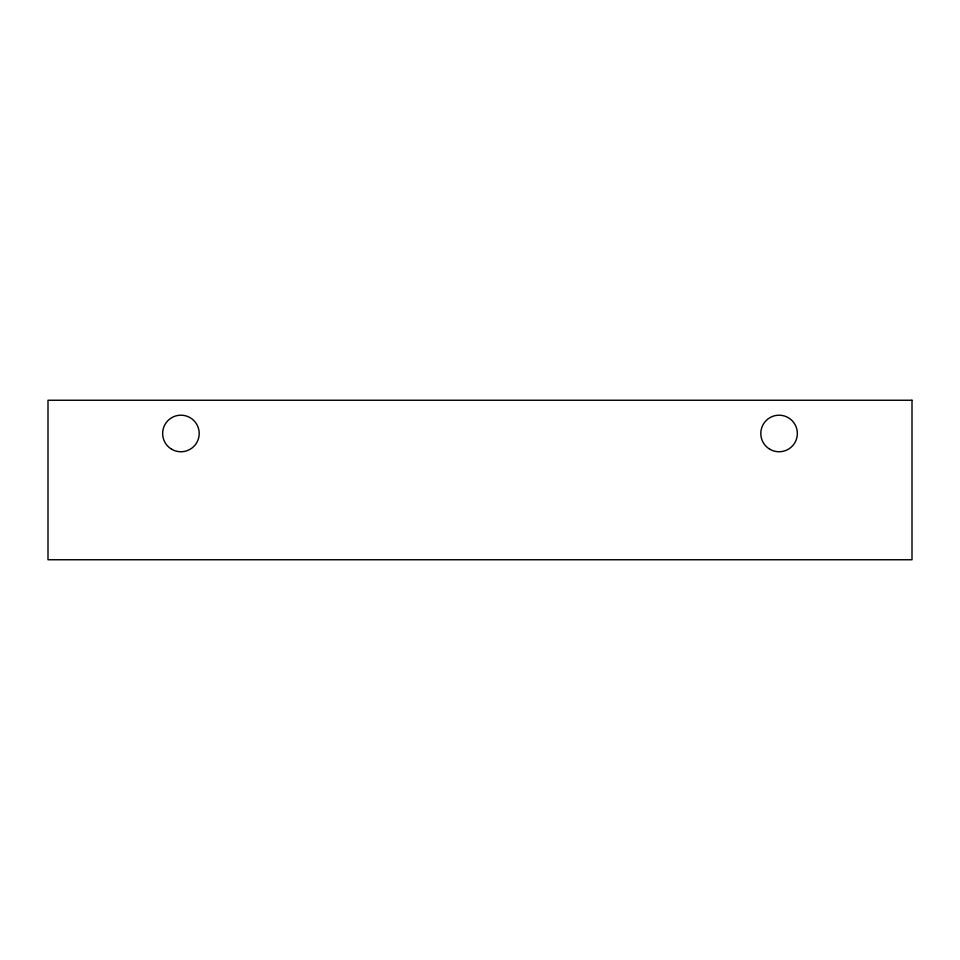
<?xml version="1.0" encoding="UTF-8"?>
<svg xmlns="http://www.w3.org/2000/svg" width="960" height="960" viewBox="0 0 960 960"><rect width="100%" height="100%" fill="white"/><g stroke="black" fill="none" stroke-linecap="round" stroke-linejoin="round"><path stroke-width="1.44" d="M912 400.248L48 400.248L48 559.752L912 559.752L912 400.248M769.944 449.304A18.276 18.276 0 0 0 797.352 433.476A18.276 18.276 0 0 0 769.944 417.648A18.276 18.276 0 0 0 769.944 449.304M171.78 449.304A18.276 18.276 0 0 0 199.2 433.476A18.276 18.276 0 0 0 171.78 417.648A18.276 18.276 0 0 0 171.78 449.304"/></g></svg>
